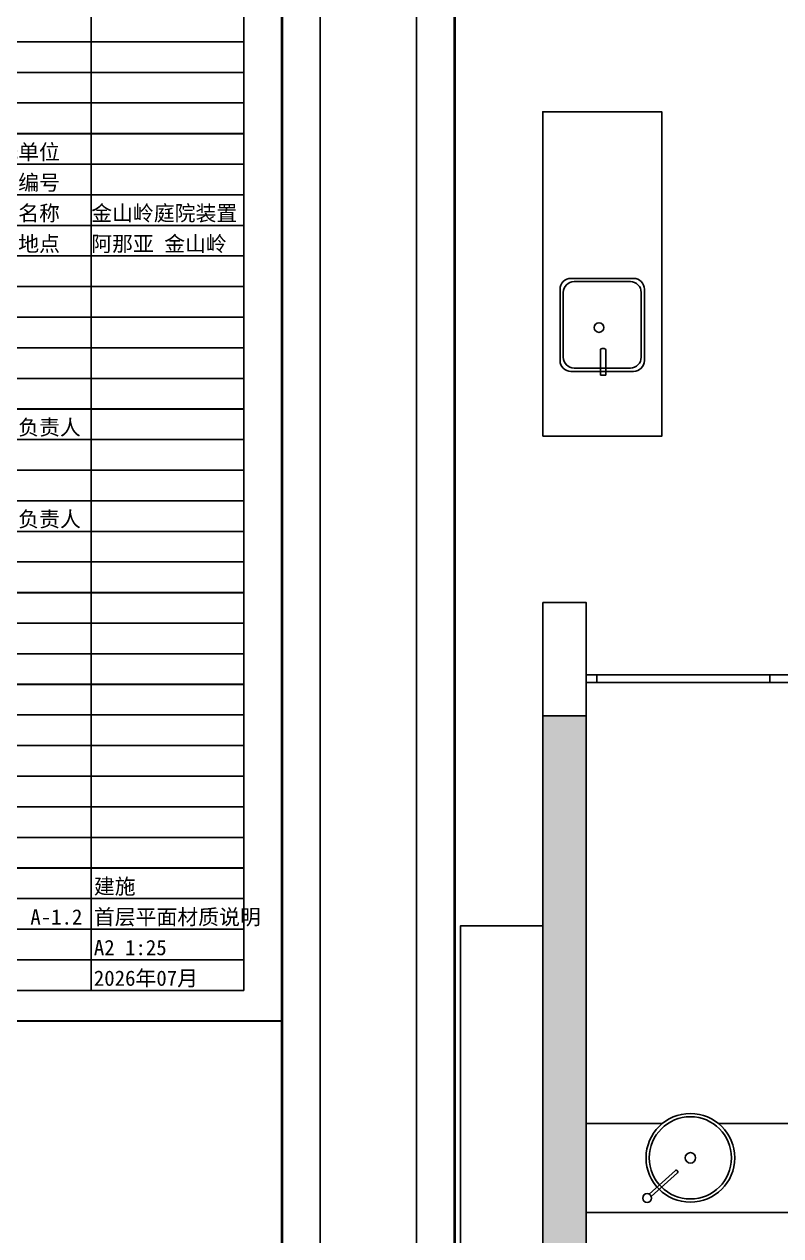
# Model space of a CAD drawing. Extents: x 9928 to 93764, y -101273 to -34887.
# Drawn here: x 34312 to 37809, y -62130 to -56531 of the extents above; entities that cross this region are included whole.
import ezdxf
from ezdxf.enums import TextEntityAlignment as Align

# ---------------------------------------------------------------- set-up
doc = ezdxf.new("R2010")
doc.units = 0
doc.header["$LTSCALE"] = 1000
doc.header["$MEASUREMENT"] = 0
doc.layers.add('_0', color=7, linetype='Continuous', lineweight=25)
for name, color, linetype in [('A-ANNO-DIMS', 6, 'Continuous'), ('A-ANNO-NOTE', 4, 'Continuous'), ('A-FURN-PATT-251', 251, 'Continuous')]:
    doc.layers.add(name, color=color, linetype=linetype)
doc.layers.add('A-ANNO-NPLT', color=250, linetype='Continuous', plot=False)
doc.styles.add('TBLK-A1$0$EN', font='')
doc.styles.get('TBLK-A1$0$EN').set_extended_font_data('SimSun')

# ---------------------------------------------------------------- blocks, each defined once
blk = doc.blocks.new('alsidufhasdf')
at = {"layer": 'A-ANNO-NOTE'}
blk.add_line((-71369.3, -56095.3), (-70145.8, -56095.3), dxfattribs=at)
at = {"layer": 'A-ANNO-NOTE', "const_width": 12.5, "flags": 128}
blk.add_lwpolyline([(-69970.8, -65800.3), (-69970.8, -51475.3), (-80015.8, -51475.3), (-80015.8, -65800.3)], close=True, dxfattribs=at)
at = {"layer": 'A-ANNO-NOTE', "const_width": 8.75}
for points in [[(-71369.3, -52735.3), (-70145.8, -52735.3)], [(-71369.3, -53575.3), (-70145.8, -53575.3)], [(-71369.3, -53995.3), (-70145.8, -53995.3)], [(-71369.3, -54415.3), (-70145.8, -54415.3)], [(-71369.3, -54835.3), (-70145.8, -54835.3)], [(-71369.3, -55255.3), (-70145.8, -55255.3)], [(-71369.3, -55675.3), (-70145.8, -55675.3)], [(-71369.3, -56095.3), (-70145.8, -56095.3)], [(-71544.3, -56795.3), (-69970.8, -56795.3)]]:
    blk.add_lwpolyline(points, dxfattribs=at)
at = {"layer": 'A-ANNO-NPLT'}
for p, q in [((-70844.3, -51615.3), (-70844.3, -56655.3)), ((-71369.3, -52315.3), (-70145.8, -52315.3)), ((-71369.3, -52455.3), (-70145.8, -52455.3)), ((-71369.3, -52595.3), (-70145.8, -52595.3)), ((-71369.3, -52735.3), (-70145.8, -52735.3)), ((-71369.3, -52875.3), (-70145.8, -52875.3)), ((-71369.3, -53015.3), (-70145.8, -53015.3)), ((-71369.3, -53155.3), (-70145.8, -53155.3)), ((-71369.3, -53295.3), (-70145.8, -53295.3)), ((-71369.3, -53435.3), (-70145.8, -53435.3)), ((-71369.3, -53575.3), (-70145.8, -53575.3)), ((-71369.3, -53715.3), (-70145.8, -53715.3)), ((-71369.3, -53855.3), (-70145.8, -53855.3)), ((-71369.3, -53995.3), (-70145.8, -53995.3)), ((-71369.3, -54135.3), (-70145.8, -54135.3)), ((-71369.3, -54275.3), (-70145.8, -54275.3)), ((-71369.3, -54415.3), (-70145.8, -54415.3)), ((-71369.3, -54555.3), (-70145.8, -54555.3)), ((-71369.3, -54695.3), (-70145.8, -54695.3)), ((-71369.3, -54835.3), (-70145.8, -54835.3)), ((-71369.3, -54975.3), (-70145.8, -54975.3)), ((-71369.3, -55115.3), (-70145.8, -55115.3)), ((-71369.3, -55255.3), (-70145.8, -55255.3)), ((-71369.3, -55395.3), (-70145.8, -55395.3)), ((-71369.3, -55535.3), (-70145.8, -55535.3)), ((-71369.3, -55815.3), (-70145.8, -55815.3)), ((-71369.3, -55955.3), (-70145.8, -55955.3)), ((-71369.3, -55955.3), (-70145.8, -55955.3)), ((-71369.3, -56095.3), (-70145.8, -56095.3)), ((-71369.3, -56095.3), (-70145.8, -56095.3)), ((-71369.3, -56235.3), (-70145.8, -56235.3)), ((-71369.3, -56235.3), (-70145.8, -56235.3)), ((-71369.3, -56235.3), (-70145.8, -56235.3)), ((-71369.3, -56375.3), (-70145.8, -56375.3)), ((-71369.3, -56375.3), (-70145.8, -56375.3)), ((-71369.3, -56515.3), (-70145.8, -56515.3)), ((-71369.3, -56515.3), (-70145.8, -56515.3)), ((-71369.3, -56655.3), (-70145.8, -56655.3)), ((-71369.3, -56655.3), (-70145.8, -56655.3))]:
    blk.add_line(p, q, dxfattribs=at)
blk.add_lwpolyline([(-69795.8, -66000.3), (-69795.8, -51300.3), (-80190.8, -51300.3), (-80190.8, -66000.3)], close=True, dxfattribs=at)
for points in [[(-70145.8, -51615.3), (-70145.8, -56655.3)], [(-70145.8, -56795.3), (-71369.3, -56795.3)]]:
    blk.add_lwpolyline(points, dxfattribs=at)
at = {"layer": 'A-ANNO-NOTE', "style": 'TBLK-A1$0$EN'}
for s, p in [('委托单位', (-71369.3, -52875.3)), ('项目编号', (-71369.3, -53015.3)), ('项目名称', (-71369.3, -53155.3)), ('金山岭庭院装置', (-70844.3, -53155.3)), ('项目地点', (-71369.3, -53295.3)), ('阿那亚 金山岭', (-70844.3, -53295.3)), ('项目负责人', (-71369.3, -54135.3)), ('专业负责人', (-71369.3, -54555.3)), ('A2 1:25', (-70832.2, -56515.3)), ('2026年07月', (-70832.2, -56655.3))]:
    blk.add_text(s, height=70, dxfattribs=at).set_placement(p, align=Align.BOTTOM_LEFT)
blk = doc.blocks.new('asldiufhasdfaser9r')
at = {"layer": 'A-FURN-PATT-251'}
h = blk.add_hatch(color=256, dxfattribs=at)
h.dxf.hatch_style = 1
h.paths.add_polyline_path([(36708.9, -80827.1), (36908.9, -80827.1), (36908.9, -80427.1), (36708.9, -80427.1)])
h = blk.add_hatch(color=256, dxfattribs=at)
h.dxf.hatch_style = 1
h.paths.add_polyline_path([(36708.9, -82797.1), (36908.9, -82797.1), (36908.9, -80827.1), (36708.9, -80827.1)])
h = blk.add_hatch(color=256, dxfattribs=at)
h.dxf.hatch_style = 1
h.paths.add_polyline_path([(36708.9, -83197.1), (36908.9, -83197.1), (36908.9, -82797.1), (36708.9, -82797.1)])
for p, q in [((36975.7, -78852.7), (36975.7, -78734.2)), ((36975.7, -78852.7), (36975.7, -78734.2)), ((37000, -78852.7), (37000, -78734.2)), ((37000, -78852.7), (37000, -78734.2)), ((36975.7, -78852.7), (37000, -78852.7)), ((36708.9, -82852.1), (36708.9, -79902.1)), ((37758.9, -80237.2), (36908.9, -80237.2)), ((36958.9, -80272.1), (36958.9, -80237.2)), ((37758.9, -80237.2), (38228.9, -80237.2)), ((37758.9, -80272.2), (37758.9, -80237.2)), ((37758.9, -80272.1), (36908.9, -80272.1)), ((37758.9, -80272.2), (38228.9, -80272.2)), ((36708.9, -80427.1), (36908.9, -80427.1)), ((37261.4, -82311), (36908.9, -82311)), ((37919, -82311), (37521.6, -82311)), ((36908.9, -82722.1), (38878.9, -82722.1))]:
    blk.add_line(p, q, dxfattribs=at)
blk.add_lwpolyline([(36708.9, -79134.6), (36708.9, -77634.6), (37258.9, -77634.6), (37258.9, -79134.6)], close=True, dxfattribs=at)
blk.add_lwpolyline([(36708.9, -79134.6), (36708.9, -77634.6), (37258.9, -77634.6), (37258.9, -79134.6)], close=True, dxfattribs=at)
for points in [[(37178.9, -78454.6), (37178.9, -78784.6, -0.414214), (37128.9, -78834.6), (36838.9, -78834.6, -0.414214), (36788.9, -78784.6), (36788.9, -78454.6, -0.414214), (36838.9, -78404.6), (37128.9, -78404.6, -0.414214)], [(37163.9, -78469.6), (37163.9, -78769.6, -0.414214), (37113.9, -78819.6), (36853.9, -78819.6, -0.414214), (36803.9, -78769.6), (36803.9, -78469.6, -0.414214), (36853.9, -78419.6), (37113.9, -78419.6, -0.414214)]]:
    blk.add_lwpolyline(points, format="xyb", close=True, dxfattribs=at)
for points in [[(36708.9, -79902.1), (36908.9, -79902.1), (36908.9, -83197.1)], [(36708.9, -83197.1), (36708.9, -81397.1), (36328.9, -81397.1), (36328.9, -83197.1), (36708.9, -83197.1)]]:
    blk.add_lwpolyline(points, dxfattribs=at)
blk.add_lwpolyline([(37210.5, -82648.8), (37331.9, -82538.6, 0.32977), (37332.8, -82531.5), (37329.5, -82527.9, 0.441829), (37322.2, -82527.2), (37201.1, -82637.2)], format="xyb", dxfattribs=at)
for centre, radius in [((36968.9, -78632.1), 22.1), ((36968.9, -78632.1), 22.1), ((37391.5, -82469.5), 205), ((37391.5, -82469.5), 190), ((37391.5, -82469.5), 24.3), ((37191.5, -82655.3), 20.5)]:
    blk.add_circle(centre, radius, dxfattribs=at)
blk.add_ellipse((36987.9, -78734.2), major_axis=(-12.2, 0), ratio=0.448066, start_param=3.141593, end_param=6.283185, dxfattribs=at)
blk.add_ellipse((36987.9, -78734.2), major_axis=(-12.2, 0), ratio=0.448066, start_param=3.141593, end_param=6.283185, dxfattribs=at)
blk = doc.blocks.new('dengguangdityu')
at = {"layer": '_0', "color": 6}
blk.add_blockref('asldiufhasdfaser9r', (14395.7, 20699.3), dxfattribs=at)

msp = doc.modelspace()

# ---------------------------------------------------------------- block references
at = {"layer": 'A-ANNO-DIMS', "xscale": 1.010204081632657, "yscale": 1.010204081632657, "zscale": 1.010204081632657}
for p in [(106188.7, -3762.8), (117134.2, -3762.8)]:
    msp.add_blockref('alsidufhasdf', p, dxfattribs=at)
at = {"layer": 'A-ANNO-DIMS'}
msp.add_blockref('dengguangdityu', (-14395.7, 0), dxfattribs=at)

# ---------------------------------------------------------------- texts
at = {"layer": 'A-ANNO-NOTE', "style": 'TBLK-A1$0$EN'}
for s, p in [('建施', (34633.8, -60571.9)), ('A-1.2', (34340.1, -60713.3)), ('首层平面材质说明', (34633.8, -60713.3))]:
    msp.add_text(s, height=70.71, dxfattribs=at).set_placement(p, align=Align.BOTTOM_LEFT)

doc.saveas('drawing.dxf')
